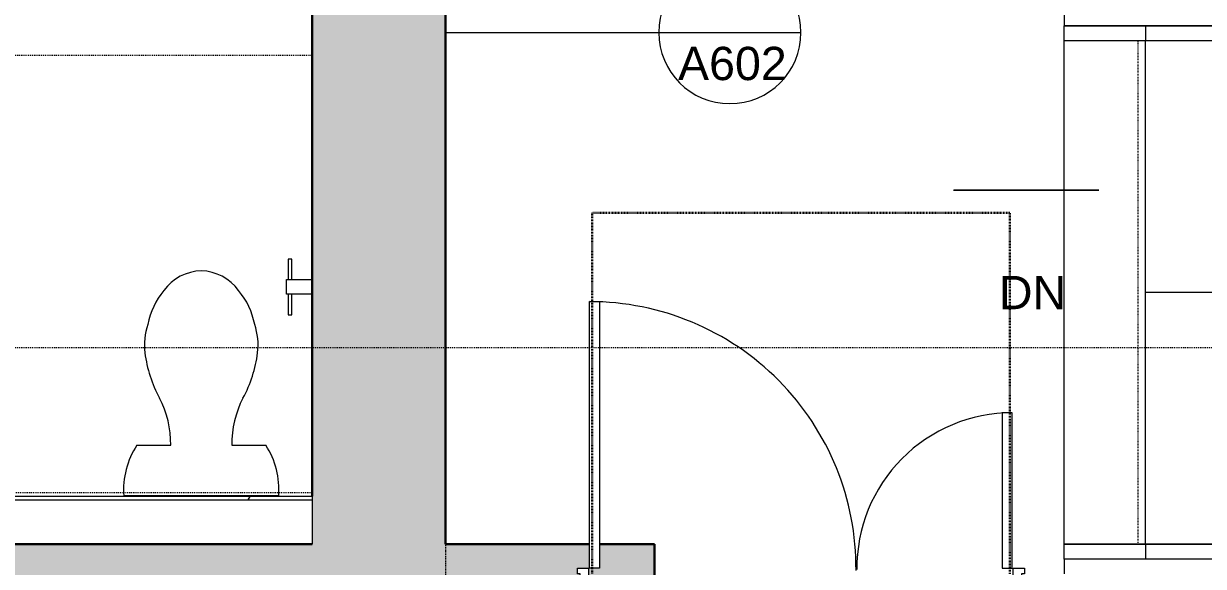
# Model space of a CAD drawing. Header units: inches. Extents: x -1287 to 1590, y -3558 to 989.
# Drawn here: x -811 to -651.7, y -1265.2 to -1191.9 of the extents above; entities that cross this region are included whole.
import ezdxf

# ---------------------------------------------------------------- set-up
doc = ezdxf.new("R2010")
doc.units = ezdxf.units.IN
doc.header["$MEASUREMENT"] = 0
for name, pattern in [('Dash 1_8_', [0.25, 0.125, -0.125]), ('Dash Dot 3_16_', [0.3125, 0.1875, -0.0625, 0, -0.0625]), ('Dash_2_', [0.25, 0.125, -0.125]), ('IMPORT-HIDDEN', [0.5625, 0.375, -0.1875]), ('MN - Dash 1_32_', [0.0625, 0.03125, -0.03125]), ('Overhead 1_16_', [0.101562, 0.0625, -0.039062])]:
    doc.linetypes.add(name, pattern=pattern)
for name, color, linetype, lineweight in [('A-ANNO-SYMB', 150, 'Continuous', 9), ('A-DOOR', 31, 'Continuous', 18), ('A-DOOR-IDEN', 31, 'Continuous', 9), ('A-FLOR', 192, 'Continuous', 18), ('A-FLOR-HRAL', 11, 'Continuous', 18), ('A-WALL', 113, 'Continuous', 18), ('A-WALL-PATT', 111, 'Continuous', 18), ('G-IMPT', 8, 'Continuous', 9), ('I-WALL', 2, 'Continuous', 18), ('P-SANR-FIXT', 6, 'Continuous', 9), ('S-STRS', 31, 'Continuous', 18), ('S-STRS-ANNO', 31, 'Continuous', 9), ('S-STRS-IDEN', 31, 'Continuous', 9)]:
    doc.layers.add(name, color=color, linetype=linetype, lineweight=lineweight)
doc.styles.add('Swis721 Lt BT', font='swissl.ttf', dxfattribs={"height": 4.5})

# ---------------------------------------------------------------- blocks, each defined once
blk = doc.blocks.new('ADA TOILET - Floor Mount 2-7618385-1st Floor Construction')
at = {"layer": 'P-SANR-FIXT', "linetype": 'Dash 1_8_'}
for p, q in [((15, 60.94), (-42, 60.94)), ((-42, 60.94), (-42, 1.94)), ((-42, 1.94), (15, 1.94))]:
    blk.add_line(p, q, dxfattribs=at)
at = {"layer": 'P-SANR-FIXT'}
for p, q in [((-8.7, 8.31), (-4.13, 8.31)), ((4.13, 8.31), (8.7, 8.31)), ((10.46, 1.47), (-10.46, 1.47))]:
    blk.add_line(p, q, dxfattribs=at)
for centre, radius, start, end in [((0.18, 25.42), 6.45, 91.5969, 144.1622), ((-0.18, 25.42), 6.45, 35.8378, 88.4031), ((2.68, 22.72), 10.08, 140.0681, 169.0843), ((-2.68, 22.72), 10.08, 10.9157, 39.9319), ((0.88, 21.86), 8.56, 161.1064, 187.2133), ((-0.88, 21.86), 8.56, 352.7867, 18.8936), ((9.41, 22.94), 17.16, 187.2133, 208.7603), ((-9.41, 22.94), 17.16, 331.2397, 352.7867), ((-17.85, 8.46), 13.72, 359.3911, 27.0003), ((17.85, 8.46), 13.72, 152.9997, 180.6089), ((0.69, 2.25), 11.19, 147.1473, 183.9988), ((-0.69, 2.25), 11.19, 356.0012, 32.8527)]:
    blk.add_arc(centre, radius, start, end, dxfattribs=at)
blk = doc.blocks.new('Top Rail Type - Top Rail_Internal_-7023807-1st Floor Construction')
at = {"layer": 'A-FLOR-HRAL', "lineweight": 9}
for p, q in [((-670.48, -1194.19), (-670.48, -1192.19)), ((-670.48, -1192.19), (-659.48, -1192.19)), ((-659.48, -1192.19), (-615.48, -1192.19)), ((-659.48, -1192.19), (-659.48, -1194.19)), ((-615.48, -1192.19), (-615.48, -1194.19)), ((-659.48, -1194.19), (-670.48, -1194.19)), ((-615.48, -1194.19), (-659.48, -1194.19))]:
    blk.add_line(p, q, dxfattribs=at)
blk = doc.blocks.new('Top Rail Type - Top Rail_Internal_-V28-1st Floor Construction')
at = {"layer": 'A-FLOR-HRAL', "lineweight": 9}
for p, q in [((-670.48, -1194.19), (-670.48, -1192.19)), ((-659.48, -1192.19), (-670.48, -1192.19)), ((-615.48, -1192.19), (-659.48, -1192.19)), ((-615.48, -1194.19), (-615.48, -1192.19)), ((-659.48, -1194.19), (-670.48, -1194.19)), ((-615.48, -1194.19), (-659.48, -1194.19))]:
    blk.add_line(p, q, dxfattribs=at)
blk = doc.blocks.new('Top Rail Type - Top Rail_Internal_-7023819-1st Floor Construction')
at = {"layer": 'A-FLOR-HRAL', "lineweight": 9}
for p, q in [((-670.48, -1264.19), (-670.48, -1262.19)), ((-670.48, -1262.19), (-659.48, -1262.19)), ((-659.48, -1262.19), (-615.48, -1262.19)), ((-659.48, -1262.19), (-659.48, -1264.19)), ((-615.48, -1262.19), (-615.48, -1264.19)), ((-659.48, -1264.19), (-670.48, -1264.19)), ((-615.48, -1264.19), (-659.48, -1264.19))]:
    blk.add_line(p, q, dxfattribs=at)
blk = doc.blocks.new('Top Rail Type - Top Rail_Internal_-V29-1st Floor Construction')
at = {"layer": 'A-FLOR-HRAL', "lineweight": 9}
for p, q in [((-670.48, -1264.19), (-670.48, -1262.19)), ((-659.48, -1262.19), (-670.48, -1262.19)), ((-615.48, -1262.19), (-659.48, -1262.19)), ((-615.48, -1264.19), (-615.48, -1262.19)), ((-659.48, -1264.19), (-670.48, -1264.19)), ((-615.48, -1264.19), (-659.48, -1264.19))]:
    blk.add_line(p, q, dxfattribs=at)
blk = doc.blocks.new('Assym Door - D18 4_11_5_ X 7_1_5_-8246662-1st Floor Construction')
at = {"layer": 'A-DOOR', "linetype": 'MN - Dash 1_32_', "lineweight": 30}
for p, q in [((-30.21, 56.91), (26.19, 56.91)), ((-30.21, 8.91), (-30.21, 56.91)), ((26.19, 56.91), (26.19, 8.91)), ((-30.21, -9.09), (-30.21, -57.84)), ((26.19, -57.84), (26.19, -9.09)), ((-30.21, -57.84), (26.19, -57.84))]:
    blk.add_line(p, q, dxfattribs=at)
at = {"layer": 'A-DOOR', "lineweight": 9}
for p, q in [((-32.19, 9.66), (-30.69, 9.66)), ((-32.19, 8.91), (-32.19, 9.66)), ((-30.69, 9.66), (-30.69, 8.16)), ((26.68, 9.66), (28.18, 9.66)), ((26.68, 8.16), (26.68, 9.66)), ((28.18, 9.66), (28.18, 8.91)), ((-31.82, 8.91), (-32.19, 8.91)), ((-31.82, -9.09), (-31.82, 8.91)), ((-30.69, 8.16), (-30.19, 8.16)), ((-30.19, 8.16), (-30.19, -8.34)), ((26.18, 8.16), (26.68, 8.16)), ((26.18, -8.34), (26.18, 8.16)), ((27.81, 8.91), (27.81, -9.09)), ((28.18, 8.91), (27.81, 8.91)), ((-32.19, -9.09), (-31.82, -9.09)), ((-32.19, -9.84), (-32.19, -9.09)), ((-30.69, -8.34), (-30.69, -9.84)), ((-30.19, -8.34), (-30.69, -8.34)), ((26.68, -8.34), (26.18, -8.34)), ((26.68, -9.84), (26.68, -8.34)), ((27.81, -9.09), (28.18, -9.09)), ((28.18, -9.09), (28.18, -9.84)), ((-30.69, -9.84), (-32.19, -9.84)), ((28.18, -9.84), (26.68, -9.84))]:
    blk.add_line(p, q, dxfattribs=at)
at = {"layer": 'A-DOOR'}
for p, q in [((-29.19, -9.84), (-30.56, -9.84)), ((-30.56, -9.84), (-30.56, -30.84)), ((-29.19, -30.84), (-29.19, -9.84)), ((25.18, -9.84), (26.55, -9.84)), ((25.18, -45.84), (25.18, -9.84)), ((26.55, -9.84), (26.55, -45.84)), ((-30.56, -30.84), (-29.19, -30.84)), ((26.55, -45.84), (25.18, -45.84))]:
    blk.add_line(p, q, dxfattribs=at)
at = {"layer": 'A-DOOR', "lineweight": 9}
for centre, radius, start, end in [((26.55, -9.84), 36, 179.5, 270), ((-30.56, -9.84), 21, 270, 0.5)]:
    blk.add_arc(centre, radius, start, end, dxfattribs=at)
blk = doc.blocks.new('P-Toilet_Paper_Holder - 7 1_2_x3 1_2_x7 1_4_-2803415-1st Floor Construction')
at = {"layer": 'P-SANR-FIXT'}
for p, q in [((-872.76, -1235.19), (-873.26, -1235.19)), ((-873.26, -1235.19), (-873.26, -1237.94)), ((-872.76, -1237.94), (-872.76, -1235.19)), ((-873.51, -1239.94), (-873.51, -1237.94)), ((-873.51, -1237.94), (-870.01, -1237.94)), ((-870.01, -1239.94), (-873.51, -1239.94)), ((-873.26, -1239.94), (-873.26, -1242.69)), ((-872.76, -1242.69), (-872.76, -1239.94)), ((-873.26, -1242.69), (-872.76, -1242.69))]:
    blk.add_line(p, q, dxfattribs=at)
blk = doc.blocks.new('Family1 - Shower head - side view_dwg-7684581-1st Floor Construction')
at = {"layer": 'G-IMPT'}
for p, q in [((114.07, 0), (119.76, 0)), ((114.07, 0), (114.1, 0)), ((114.07, 0), (119.76, 0)), ((119.72, 0), (114.1, 0)), ((116.24, 0), (116.25, 0)), ((116.24, 0), (116.24, 0)), ((116.24, 0), (116.24, 0)), ((116.24, 0), (116.24, 0)), ((116.24, 0), (116.3, 0)), ((116.28, 0), (116.24, 0)), ((116.24, 0), (116.24, 0)), ((116.24, 0), (116.24, 0)), ((116.24, 0), (116.24, 0)), ((116.25, 0), (116.24, 0)), ((116.24, 0), (116.24, 0)), ((116.24, 0), (116.24, 0)), ((116.25, 0), (116.25, 0)), ((116.25, 0), (116.25, 0)), ((116.25, 0), (116.25, 0)), ((116.25, 0), (116.25, 0)), ((116.25, 0), (116.25, 0)), ((116.25, 0), (116.25, 0)), ((116.31, 0), (116.3, 0)), ((116.3, 0), (116.3, 0)), ((116.3, 0), (116.3, 0)), ((116.3, 0), (116.3, 0)), ((116.34, 0), (116.3, 0)), ((116.31, 0), (116.31, 0)), ((116.32, 0), (116.31, 0)), ((116.31, 0), (116.31, 0)), ((116.32, 0), (116.31, 0)), ((116.32, 0), (116.32, 0)), ((116.44, 0), (116.44, 0)), ((116.44, 0), (116.44, 0)), ((116.44, 0), (116.44, 0)), ((116.44, 0), (116.44, 0)), ((116.44, 0), (116.44, 0)), ((116.44, 0), (116.44, 0)), ((116.44, 0), (116.44, 0)), ((116.44, 0), (116.45, 0)), ((116.44, 0), (116.44, 0)), ((116.44, 0), (116.44, 0)), ((116.44, 0), (116.44, 0)), ((116.44, 0), (116.44, 0)), ((116.44, 0), (116.44, 0)), ((116.44, 0), (116.44, 0)), ((116.44, 0), (116.44, 0)), ((116.44, 0), (116.44, 0)), ((116.44, 0), (116.44, 0)), ((116.44, 0), (116.44, 0)), ((116.44, 0), (116.44, 0)), ((116.44, 0), (116.44, 0)), ((116.45, 0), (116.44, 0)), ((116.44, 0), (116.44, 0)), ((116.44, 0), (116.44, 0)), ((116.44, 0), (116.44, 0)), ((116.44, 0), (116.44, 0)), ((116.44, 0), (116.44, 0)), ((116.44, 0), (116.44, 0)), ((116.44, 0), (116.44, 0)), ((116.44, 0), (116.44, 0)), ((116.44, 0), (116.44, 0)), ((116.44, 0), (116.44, 0)), ((116.44, 0), (116.44, 0)), ((116.44, 0), (116.44, 0)), ((116.45, 0), (116.44, 0)), ((116.44, 0), (116.44, 0)), ((116.44, 0), (116.44, 0)), ((116.44, 0), (116.44, 0)), ((116.44, 0), (117.39, 0)), ((116.46, 0), (116.44, 0)), ((116.44, 0), (116.46, 0)), ((116.44, 0), (116.46, 0)), ((116.45, 0), (116.45, 0)), ((116.45, 0), (116.45, 0)), ((116.45, 0), (116.45, 0)), ((116.45, 0), (116.45, 0)), ((116.45, 0), (116.45, 0)), ((116.45, 0), (116.45, 0)), ((116.45, 0), (116.45, 0)), ((116.45, 0), (116.45, 0)), ((116.45, 0), (116.45, 0)), ((116.45, 0), (116.45, 0)), ((116.45, 0), (116.45, 0)), ((116.45, 0), (116.45, 0)), ((116.45, 0), (116.45, 0)), ((116.45, 0), (116.45, 0)), ((116.46, 0), (116.45, 0)), ((116.45, 0), (116.46, 0)), ((116.46, 0), (116.45, 0)), ((116.45, 0), (116.46, 0)), ((116.45, 0), (116.45, 0)), ((116.45, 0), (116.45, 0)), ((116.45, 0), (116.45, 0)), ((116.45, 0), (116.45, 0)), ((116.45, 0), (116.45, 0)), ((116.45, 0), (116.45, 0)), ((116.45, 0), (116.45, 0)), ((116.45, 0), (116.45, 0)), ((116.45, 0), (116.45, 0)), ((116.45, 0), (116.45, 0)), ((116.45, 0), (116.45, 0)), ((116.45, 0), (116.45, 0)), ((116.46, 0), (116.45, 0)), ((116.45, 0), (116.46, 0)), ((116.45, 0), (116.45, 0)), ((116.45, 0), (116.45, 0)), ((116.45, 0), (116.45, 0)), ((116.45, 0), (116.45, 0)), ((116.45, 0), (116.45, 0)), ((116.45, 0), (116.45, 0)), ((116.45, 0), (116.45, 0)), ((116.45, 0), (116.45, 0)), ((116.46, 0), (116.45, 0)), ((116.45, 0), (116.46, 0)), ((116.45, 0), (116.45, 0)), ((116.45, 0), (116.45, 0)), ((116.45, 0), (116.45, 0)), ((116.45, 0), (116.45, 0)), ((116.45, 0), (116.45, 0)), ((116.45, 0), (116.45, 0)), ((116.45, 0), (116.45, 0)), ((116.45, 0), (116.45, 0)), ((116.45, 0), (116.45, 0)), ((116.45, 0), (116.45, 0)), ((116.46, 0), (116.45, 0)), ((116.45, 0), (116.46, 0)), ((116.45, 0), (116.46, 0)), ((116.46, 0), (116.45, 0)), ((116.45, 0), (116.45, 0)), ((116.45, 0), (116.45, 0)), ((116.45, 0), (116.45, 0)), ((116.45, 0), (116.45, 0)), ((116.45, 0), (116.45, 0)), ((116.45, 0), (116.45, 0)), ((116.45, 0), (116.45, 0)), ((116.45, 0), (116.45, 0)), ((116.45, 0), (116.45, 0)), ((116.45, 0), (116.45, 0)), ((116.45, 0), (116.45, 0)), ((116.45, 0), (116.45, 0)), ((116.45, 0), (116.45, 0)), ((116.46, 0), (116.46, 0)), ((116.46, 0), (116.46, 0)), ((116.46, 0), (116.46, 0)), ((116.46, 0), (116.46, 0)), ((116.46, 0), (116.46, 0)), ((116.46, 0), (116.46, 0)), ((116.46, 0), (116.46, 0)), ((116.46, 0), (116.46, 0)), ((116.46, 0), (116.46, 0)), ((116.46, 0), (116.47, 0)), ((116.46, 0), (116.46, 0)), ((116.46, 0), (116.46, 0)), ((116.46, 0), (116.46, 0)), ((116.46, 0), (116.46, 0)), ((116.46, 0), (116.46, 0)), ((116.46, 0), (116.46, 0)), ((116.46, 0), (116.46, 0)), ((116.46, 0), (116.46, 0)), ((116.46, 0), (116.46, 0)), ((116.46, 0), (116.46, 0)), ((116.46, 0), (116.46, 0)), ((116.46, 0), (116.46, 0)), ((116.46, 0), (116.46, 0)), ((116.46, 0), (116.46, 0)), ((116.46, 0), (116.46, 0)), ((116.46, 0), (116.46, 0)), ((116.46, 0), (116.46, 0)), ((116.46, 0), (116.46, 0)), ((116.46, 0), (116.46, 0)), ((116.46, 0), (116.46, 0)), ((116.46, 0), (116.46, 0)), ((116.46, 0), (116.46, 0)), ((116.46, 0), (116.46, 0)), ((116.46, 0), (116.46, 0)), ((116.46, 0), (116.46, 0)), ((116.46, 0), (116.46, 0)), ((116.46, 0), (116.46, 0)), ((116.46, 0), (116.46, 0)), ((116.47, 0), (116.46, 0)), ((116.46, 0), (116.47, 0)), ((116.46, 0), (116.46, 0)), ((116.47, 0), (116.47, 0)), ((116.47, 0), (116.47, 0)), ((116.47, 0), (116.48, 0)), ((116.47, 0), (116.47, 0)), ((116.47, 0), (116.47, 0)), ((116.47, 0), (116.47, 0)), ((116.47, 0), (116.48, 0)), ((116.47, 0), (116.47, 0)), ((116.47, 0), (116.47, 0)), ((116.47, 0), (116.47, 0)), ((116.48, 0), (116.47, 0)), ((117.36, 0), (116.46, 0)), ((116.48, 0), (116.48, 0)), ((116.49, 0), (116.48, 0)), ((116.48, 0), (116.48, 0)), ((116.49, 0), (116.48, 0)), ((116.48, 0), (116.48, 0)), ((116.48, 0), (116.48, 0)), ((116.49, 0), (116.48, 0)), ((116.49, 0), (116.48, 0)), ((116.48, 0), (116.48, 0)), ((116.49, 0), (116.49, 0)), ((116.49, 0), (116.49, 0)), ((116.49, 0), (116.49, 0)), ((116.49, 0), (116.49, 0)), ((116.49, 0), (116.5, 0)), ((116.49, 0), (116.49, 0)), ((116.49, 0), (116.49, 0)), ((116.49, 0), (116.5, 0)), ((116.49, 0), (116.49, 0)), ((116.49, 0), (116.49, 0)), ((116.5, 0), (116.5, 0)), ((116.5, 0), (116.5, 0)), ((116.51, 0), (117.32, 0)), ((117.32, 0), (116.51, 0)), ((116.54, 0), (116.51, 0)), ((116.54, 0), (116.51, 0)), ((118.29, 0), (116.51, 0)), ((118.29, 0), (116.51, 0)), ((117.32, 0), (116.51, 0)), ((116.54, 0), (117.29, 0)), ((116.54, 0), (116.54, 0)), ((117.1, 0), (116.72, 0)), ((117.32, 0), (117.29, 0)), ((117.32, 0), (117.29, 0)), ((117.29, 0), (117.29, 0)), ((117.29, 0), (117.29, 0)), ((118.29, 0), (117.32, 0)), ((118.29, 0), (117.32, 0)), ((117.36, 0), (117.39, 0)), ((117.36, 0), (117.39, 0)), ((117.39, 0), (117.37, 0)), ((117.52, 0), (117.48, 0)), ((117.52, 0), (117.58, 0)), ((117.58, 0), (117.54, 0)), ((119.72, 0), (119.76, 0)), ((125.89, 0), (125.82, 0)), ((125.82, 0), (125.89, 0)), ((125.9, 0), (125.82, 0)), ((125.82, 0), (125.9, 0)), ((125.82, 0), (125.85, 0)), ((125.85, 0), (125.82, 0)), ((125.84, 0), (125.82, 0)), ((126.8, 0), (125.82, 0)), ((125.82, 0), (125.85, 0)), ((126.65, 0), (125.84, 0)), ((125.85, 0), (125.86, 0)), ((127.5, 0), (125.89, 0)), ((125.89, 0), (127.61, 0)), ((126.8, 0), (125.9, 0)), ((127.51, 0), (125.9, 0)), ((126.8, 0), (126.65, 0)), ((132.52, 0), (126.8, 0)), ((132.52, 0), (126.8, 0)), ((127.5, 0), (127.61, 0)), ((127.5, 0), (127.57, 0)), ((127.8, 0), (127.51, 0)), ((127.53, 0), (127.52, 0)), ((127.52, 0), (127.53, 0)), ((127.52, 0), (127.53, 0)), ((127.53, 0), (127.52, 0)), ((127.52, 0), (127.53, 0)), ((127.53, 0), (127.52, 0)), ((127.53, 0), (127.52, 0)), ((127.53, 0), (127.61, 0)), ((127.61, 0), (127.53, 0)), ((127.61, 0), (127.53, 0)), ((127.53, 0), (127.61, 0)), ((127.53, 0), (127.61, 0)), ((127.53, 0), (127.61, 0)), ((127.55, 0), (127.54, 0)), ((127.57, 0), (127.54, 0)), ((127.54, 0), (127.56, 0)), ((127.54, 0), (127.58, 0)), ((127.56, 0), (127.55, 0)), ((127.56, 0), (127.56, 0)), ((127.56, 0), (127.56, 0)), ((127.57, 0), (127.56, 0)), ((127.56, 0), (127.57, 0)), ((127.57, 0), (127.69, 0)), ((127.57, 0), (127.57, 0)), ((127.57, 0), (127.57, 0)), ((127.57, 0), (127.57, 0)), ((127.57, 0), (127.58, 0)), ((127.57, 0), (127.57, 0)), ((127.8, 0), (127.58, 0)), ((127.69, 0), (127.61, 0)), ((127.62, 0), (127.61, 0)), ((127.61, 0), (127.62, 0)), ((127.62, 0), (127.61, 0)), ((127.62, 0), (127.61, 0)), ((127.61, 0), (127.62, 0)), ((127.62, 0), (128.42, 0)), ((127.62, 0), (127.62, 0)), ((127.62, 0), (127.62, 0)), ((127.62, 0), (127.62, 0)), ((127.62, 0), (127.98, 0)), ((127.98, 0), (127.62, 0)), ((127.62, 0), (127.98, 0)), ((127.66, 0), (127.69, 0)), ((127.66, 0), (127.67, 0)), ((127.67, 0), (127.67, 0)), ((127.67, 0), (127.68, 0)), ((127.68, 0), (127.68, 0)), ((127.68, 0), (127.68, 0)), ((127.68, 0), (127.68, 0)), ((127.68, 0), (127.69, 0)), ((127.69, 0), (127.69, 0)), ((127.69, 0), (127.69, 0)), ((127.69, 0), (127.69, 0)), ((128.41, 0), (127.8, 0)), ((128.06, 0), (127.98, 0)), ((127.98, 0), (128.02, 0)), ((128.02, 0), (127.98, 0)), ((127.99, 0), (127.98, 0)), ((127.99, 0), (128, 0)), ((128, 0), (128.01, 0)), ((128.01, 0), (128, 0)), ((128, 0), (128, 0)), ((128.01, 0), (128.02, 0)), ((128.02, 0), (128.01, 0)), ((128.01, 0), (128.01, 0)), ((128.01, 0), (128.01, 0)), ((128.02, 0), (128.02, 0)), ((128.02, 0), (128.02, 0)), ((128.02, 0), (128.02, 0)), ((128.06, 0), (128.42, 0)), ((128.99, 0), (128.41, 0)), ((129.14, 0), (128.41, 0)), ((129.14, 0), (128.41, 0)), ((128.42, 0), (128.46, 0)), ((128.46, 0), (128.42, 0)), ((128.42, 0), (128.46, 0)), ((128.46, 0), (128.42, 0)), ((128.46, 0), (128.49, 0)), ((128.49, 0), (128.46, 0)), ((128.46, 0), (128.49, 0)), ((128.46, 0), (128.49, 0)), ((128.49, 0), (128.46, 0)), ((128.49, 0), (128.46, 0)), ((128.46, 0), (128.46, 0)), ((128.46, 0), (128.47, 0)), ((128.46, 0), (128.49, 0)), ((128.47, 0), (128.47, 0)), ((128.47, 0), (128.49, 0)), ((128.93, 0), (128.49, 0)), ((128.93, 0), (128.49, 0)), ((128.49, 0), (129.94, 0)), ((128.49, 0), (129.94, 0)), ((128.82, 0), (128.68, 0)), ((128.82, 0), (129.41, 0)), ((128.87, 0), (128.86, 0)), ((128.93, 0), (128.99, 0)), ((128.93, 0), (128.96, 0)), ((128.93, 0), (128.94, 0)), ((128.96, 0), (128.93, 0)), ((129.14, 0), (128.99, 0)), ((129.94, 0), (128.99, 0)), ((129.19, 0), (129.07, 0)), ((129.14, 0), (129.41, 0)), ((129.14, 0), (129.41, 0)), ((129.14, 0), (129.14, 0)), ((129.41, 0), (132.52, 0)), ((129.41, 0), (132.52, 0)), ((129.94, 0), (129.97, 0)), ((129.94, 0), (129.97, 0)), ((129.97, 0), (129.94, 0)), ((129.94, 0), (129.97, 0)), ((130.11, 0), (130.06, 0)), ((130.06, 0), (130.11, 0)), ((130.11, 0), (130.06, 0)), ((130.06, 0), (130.11, 0)), ((130.11, 0), (130.14, 0)), ((130.11, 0), (130.14, 0)), ((130.14, 0), (130.11, 0)), ((130.11, 0), (130.14, 0)), ((130.11, 0), (130.14, 0)), ((130.14, 0), (130.11, 0)), ((132.31, 0), (130.14, 0)), ((130.14, 0), (132.31, 0)), ((130.14, 0), (132.31, 0)), ((130.14, 0), (132.31, 0)), ((132.31, 0), (132.21, 0)), ((132.37, 0), (132.31, 0)), ((132.31, 0), (132.37, 0)), ((132.31, 0), (132.37, 0)), ((132.37, 0), (132.31, 0)), ((132.42, 0), (132.31, 0)), ((132.37, 0), (132.91, 0)), ((132.37, 0), (132.91, 0)), ((132.52, 0), (132.52, 0)), ((132.52, 0), (132.54, 0)), ((132.52, 0), (132.52, 0)), ((132.52, 0), (132.54, 0)), ((132.62, 0), (132.52, 0)), ((132.52, 0), (132.52, 0)), ((132.52, 0), (132.52, 0)), ((132.53, 0), (132.52, 0)), ((132.52, 0), (132.52, 0)), ((132.52, 0), (132.54, 0)), ((132.53, 0), (132.53, 0)), ((132.54, 0), (132.53, 0)), ((132.54, 0), (132.56, 0)), ((132.54, 0), (132.56, 0)), ((132.55, 0), (132.54, 0)), ((132.54, 0), (132.56, 0)), ((132.56, 0), (132.55, 0)), ((132.56, 0), (132.59, 0)), ((132.56, 0), (132.58, 0)), ((132.57, 0), (132.56, 0)), ((132.56, 0), (132.58, 0)), ((132.58, 0), (132.57, 0)), ((132.58, 0), (132.59, 0)), ((132.59, 0), (132.58, 0)), ((132.58, 0), (132.59, 0)), ((132.59, 0), (132.59, 0)), ((132.59, 0), (132.63, 0)), ((132.59, 0), (132.63, 0)), ((132.6, 0), (132.59, 0)), ((132.59, 0), (132.63, 0)), ((132.62, 0), (132.6, 0)), ((132.61, 0), (132.67, 0)), ((132.67, 0), (132.61, 0)), ((132.62, 0), (132.76, 0)), ((132.62, 0), (132.91, 0)), ((132.62, 0), (132.91, 0)), ((132.63, 0), (132.67, 0)), ((132.63, 0), (132.67, 0)), ((132.63, 0), (132.67, 0)), ((132.67, 0), (132.91, 0)), ((132.67, 0), (132.71, 0)), ((132.67, 0), (132.71, 0)), ((132.67, 0), (132.71, 0)), ((132.91, 0), (132.67, 0)), ((132.71, 0), (132.76, 0)), ((132.71, 0), (132.76, 0)), ((132.71, 0), (132.76, 0)), ((132.91, 0), (132.76, 0)), ((132.91, 0), (132.76, 0)), ((133.71, 0), (132.91, 0)), ((133.71, 0), (132.91, 0)), ((132.93, 0), (132.91, 0)), ((132.91, 0), (132.93, 0)), ((132.91, 0), (133.71, 0)), ((133.71, 0), (132.91, 0)), ((132.91, 0), (133.71, 0)), ((133.71, 0), (132.91, 0)), ((133.36, 0), (132.93, 0)), ((133.36, 0), (132.93, 0)), ((133.36, 0), (133.43, 0)), ((133.36, 0), (133.36, 0)), ((133.43, 0), (133.36, 0)), ((133.36, 0), (133.36, 0)), ((133.36, 0), (133.36, 0)), ((133.36, 0), (133.36, 0)), ((133.36, 0), (133.36, 0)), ((133.36, 0), (133.36, 0)), ((133.43, 0), (133.43, 0)), ((133.43, 0), (133.43, 0)), ((133.45, 0), (133.43, 0)), ((133.43, 0), (133.45, 0)), ((133.43, 0), (133.43, 0)), ((133.43, 0), (133.43, 0)), ((133.45, 0), (133.46, 0)), ((133.46, 0), (133.45, 0))]:
    blk.add_line(p, q, dxfattribs=at)
at = {"layer": 'G-IMPT', "flags": 128}
for points in [[(116.69, 0), (116.43, 0), (116.24, 0)], [(116.24, 0), (116.57, 0), (116.69, 0)], [(116.24, 0), (116.24, 0), (116.24, 0)], [(116.28, 0), (116.4, 0), (116.69, 0), (117.13, 0)], [(116.28, 0), (116.3, 0), (116.42, 0), (116.92, 0), (116.91, 0), (116.29, 0)], [(116.31, 0), (116.3, 0), (116.3, 0)], [(116.3, 0), (116.3, 0), (116.32, 0)], [(116.3, 0), (116.32, 0), (116.32, 0), (116.32, 0)], [(116.32, 0), (116.32, 0), (116.3, 0), (116.3, 0), (116.3, 0)], [(116.3, 0), (116.3, 0), (116.31, 0), (116.32, 0), (116.32, 0)], [(117.52, 0), (117.32, 0), (116.92, 0), (116.91, 0), (116.5, 0), (116.3, 0)], [(116.91, 0), (116.92, 0), (117.17, 0), (117.43, 0), (117.48, 0), (117.52, 0), (117.48, 0), (117.43, 0), (117.17, 0), (116.91, 0), (116.3, 0), (116.35, 0), (116.4, 0), (116.66, 0), (116.91, 0), (116.92, 0)], [(116.34, 0), (116.92, 0), (117.29, 0), (117.4, 0), (117.4, 0), (117.48, 0), (117.4, 0), (117.39, 0), (117.29, 0), (116.91, 0), (116.92, 0), (116.54, 0), (116.43, 0), (116.43, 0), (116.34, 0)], [(116.44, 0), (116.44, 0), (116.44, 0)], [(116.44, 0), (116.44, 0), (116.44, 0), (116.44, 0)], [(116.44, 0), (116.45, 0), (116.44, 0)], [(116.44, 0), (116.44, 0), (116.44, 0)], [(116.44, 0), (116.44, 0), (116.44, 0), (116.45, 0), (116.44, 0), (116.44, 0)], [(116.72, 0), (116.52, 0), (116.44, 0)], [(116.46, 0), (116.46, 0), (116.45, 0), (116.45, 0), (116.45, 0), (116.45, 0), (116.46, 0), (116.46, 0), (116.47, 0), (116.46, 0), (116.46, 0), (116.45, 0)], [(116.45, 0), (116.45, 0), (116.46, 0), (116.46, 0)], [(116.46, 0), (116.5, 0), (116.52, 0), (116.78, 0), (116.52, 0), (116.5, 0), (116.46, 0)], [(116.47, 0), (116.47, 0), (116.47, 0), (116.47, 0)], [(116.48, 0), (116.49, 0), (116.49, 0)], [(116.78, 0), (117.05, 0), (117.31, 0), (117.33, 0), (117.37, 0), (117.33, 0), (117.33, 0), (117.31, 0), (117.05, 0)], [(116.92, 0), (117.41, 0), (117.52, 0), (117.54, 0), (117.52, 0), (117.41, 0), (116.92, 0)], [(117.39, 0), (117.31, 0), (117.1, 0)], [(117.54, 0), (117.43, 0), (117.13, 0)], [(117.14, 0), (117.25, 0), (117.58, 0)], [(117.58, 0), (117.4, 0), (117.14, 0)], [(127.66, 0), (127.61, 0), (125.89, 0), (125.85, 0)], [(125.85, 0), (125.87, 0), (125.89, 0)], [(127.5, 0), (125.9, 0), (125.89, 0), (125.9, 0), (127.5, 0), (127.51, 0), (127.52, 0), (127.53, 0), (127.51, 0)], [(127.53, 0), (127.54, 0), (127.54, 0)], [(127.98, 0), (127.62, 0), (127.62, 0), (127.61, 0)], [(127.61, 0), (127.62, 0), (127.62, 0), (127.98, 0)], [(127.62, 0), (127.98, 0), (128.02, 0), (128.06, 0)], [(128.06, 0), (128.02, 0), (127.98, 0)], [(128.61, 0), (128.41, 0), (128.61, 0), (128.68, 0), (128.81, 0), (128.87, 0)], [(128.46, 0), (128.49, 0), (128.93, 0)], [(128.99, 0), (129.94, 0), (128.99, 0), (128.93, 0), (128.49, 0), (128.93, 0)], [(128.68, 0), (128.66, 0), (128.61, 0)], [(128.93, 0), (128.96, 0), (128.99, 0)], [(128.99, 0), (128.96, 0), (128.93, 0)], [(132.52, 0), (131.06, 0), (129.41, 0)], [(132.52, 0), (129.41, 0), (129.41, 0)], [(129.41, 0), (132.19, 0), (132.2, 0), (132.21, 0)], [(132.31, 0), (132.34, 0), (132.36, 0), (132.37, 0)], [(132.31, 0), (132.34, 0), (132.36, 0), (132.37, 0)], [(132.42, 0), (132.42, 0), (132.44, 0), (132.52, 0)], [(132.52, 0), (132.54, 0), (132.55, 0), (132.62, 0)], [(132.62, 0), (132.54, 0), (132.54, 0), (132.52, 0)], [(132.91, 0), (132.67, 0), (132.64, 0), (132.61, 0)], [(132.61, 0), (132.64, 0), (132.67, 0)], [(133.46, 0), (133.52, 0), (133.56, 0)], [(133.56, 0), (133.52, 0), (133.46, 0)]]:
    blk.add_lwpolyline(points, dxfattribs=at)
for points in [[(116.46, 0), (116.51, 0)], [(116.51, 0), (116.52, 0)], [(117.32, 0), (117.31, 0)], [(117.36, 0), (117.32, 0)], [(118.29, 0), (132.25, 0), (132.61, 0), (132.25, 0)], [(118.29, 0), (132.25, 0), (132.61, 0), (132.25, 0)], [(127.61, 0), (127.53, 0)], [(127.62, 0), (128.42, 0)], [(127.8, 0), (128.41, 0)], [(128.42, 0), (128.06, 0), (127.98, 0), (128.06, 0)], [(128.93, 0), (128.49, 0)], [(129.98, 0), (129.97, 0)], [(129.98, 0), (129.97, 0)], [(129.98, 0), (130.06, 0)], [(129.98, 0), (130.06, 0)], [(132.91, 0), (132.37, 0)], [(132.91, 0), (132.37, 0)], [(132.91, 0), (132.67, 0)]]:
    blk.add_lwpolyline(points, close=True, dxfattribs=at)
at = {"layer": 'G-IMPT'}
for points, knots in [([(116.3, 0), (116.3, 0), (116.3, 0), (116.3, 0), (116.3, 0), (116.3, 0), (116.3, 0), (116.3, 0), (116.3, 0), (116.3, 0), (116.3, 0), (116.3, 0), (116.3, 0), (116.3, 0), (116.3, 0), (116.3, 0), (116.3, 0)], [0, 0, 0, 0, 0.2, 0.3, 0.35, 0.4, 0.45, 0.5, 0.55, 0.6, 0.7, 0.75, 0.8, 0.85, 0.9, 1, 1, 1, 1]), ([(116.3, 0), (116.3, 0), (116.3, 0), (116.3, 0), (116.3, 0), (116.3, 0), (116.3, 0), (116.3, 0), (116.3, 0), (116.3, 0), (116.3, 0), (116.3, 0), (116.3, 0), (116.3, 0), (116.3, 0), (116.3, 0), (116.3, 0)], [0, 0, 0, 0, 0.2, 0.3, 0.35, 0.4, 0.45, 0.5, 0.55, 0.6, 0.7, 0.75, 0.8, 0.85, 0.9, 1, 1, 1, 1]), ([(116.3, 0), (116.3, 0), (116.3, 0), (116.3, 0), (116.3, 0), (116.3, 0), (116.3, 0), (116.3, 0), (116.3, 0), (116.3, 0), (116.3, 0)], [0, 0, 0, 0, 0.1, 0.2, 0.25, 0.3, 0.35, 0.4, 0.45, 0.5, 0.5, 0.5, 0.5]), ([(116.3, 0), (116.3, 0), (116.3, 0), (116.3, 0), (116.3, 0), (116.3, 0), (116.3, 0), (116.3, 0), (116.3, 0), (116.3, 0), (116.3, 0)], [0, 0, 0, 0, 0.1, 0.2, 0.25, 0.3, 0.35, 0.4, 0.45, 0.5, 0.5, 0.5, 0.5]), ([(116.32, 0), (116.32, 0), (116.32, 0), (116.32, 0), (116.32, 0), (116.32, 0), (116.32, 0), (116.32, 0), (116.32, 0), (116.32, 0), (116.32, 0), (116.32, 0), (116.32, 0), (116.32, 0), (116.32, 0), (116.32, 0), (116.32, 0), (116.32, 0), (116.32, 0), (116.32, 0)], [0, 0, 0, 0, 0.1, 0.2, 0.25, 0.3, 0.35, 0.4, 0.45, 0.5, 0.55, 0.6, 0.7, 0.75, 0.8, 0.85, 0.9, 0.95, 1, 1, 1, 1]), ([(116.32, 0), (116.32, 0), (116.32, 0), (116.32, 0), (116.32, 0), (116.32, 0), (116.32, 0), (116.32, 0), (116.32, 0), (116.32, 0), (116.32, 0), (116.32, 0), (116.32, 0), (116.32, 0), (116.32, 0), (116.32, 0), (116.32, 0)], [0, 0, 0, 0, 0.2, 0.3, 0.35, 0.4, 0.45, 0.5, 0.55, 0.6, 0.7, 0.75, 0.8, 0.85, 0.9, 1, 1, 1, 1]), ([(116.32, 0), (116.32, 0), (116.32, 0), (116.32, 0), (116.32, 0), (116.32, 0), (116.32, 0), (116.32, 0), (116.32, 0), (116.32, 0), (116.32, 0), (116.32, 0), (116.32, 0), (116.32, 0), (116.32, 0), (116.32, 0), (116.32, 0)], [0, 0, 0, 0, 0.2, 0.3, 0.35, 0.4, 0.45, 0.5, 0.55, 0.6, 0.7, 0.75, 0.8, 0.85, 0.9, 1, 1, 1, 1]), ([(116.32, 0), (116.32, 0), (116.32, 0), (116.32, 0), (116.32, 0), (116.32, 0), (116.32, 0), (116.32, 0), (116.32, 0), (116.32, 0), (116.32, 0), (116.32, 0), (116.32, 0), (116.32, 0), (116.32, 0), (116.32, 0), (116.32, 0), (116.32, 0), (116.32, 0), (116.32, 0)], [0, 0, 0, 0, 0.1, 0.2, 0.25, 0.3, 0.35, 0.4, 0.45, 0.5, 0.55, 0.6, 0.7, 0.75, 0.8, 0.85, 0.9, 0.95, 1, 1, 1, 1]), ([(116.38, 0), (116.38, 0), (116.38, 0), (116.38, 0), (116.38, 0), (116.38, 0), (116.38, 0), (116.38, 0), (116.38, 0), (116.38, 0), (116.38, 0), (116.37, 0), (116.37, 0), (116.36, 0), (116.36, 0), (116.35, 0), (116.35, 0), (116.34, 0), (116.34, 0), (116.34, 0), (116.33, 0), (116.33, 0), (116.33, 0), (116.33, 0), (116.33, 0), (116.33, 0), (116.33, 0), (116.33, 0), (116.33, 0), (116.33, 0), (116.33, 0), (116.33, 0), (116.33, 0), (116.33, 0), (116.33, 0)], [0, 0, 0, 0, 0.021739, 0.043478, 0.065217, 0.086957, 0.108696, 0.130435, 0.173913, 0.217391, 0.26087, 0.304348, 0.347826, 0.391304, 0.434783, 0.478261, 0.521739, 0.565217, 0.608696, 0.652174, 0.695652, 0.73913, 0.782609, 0.826087, 0.869565, 0.891304, 0.913043, 0.934783, 0.945652, 0.956522, 0.967391, 0.978261, 0.98913, 1, 1, 1, 1]), ([(116.37, 0), (116.37, 0), (116.37, 0), (116.37, 0), (116.37, 0), (116.37, 0), (116.37, 0), (116.37, 0), (116.37, 0), (116.37, 0), (116.37, 0), (116.36, 0), (116.36, 0), (116.36, 0), (116.35, 0), (116.35, 0), (116.34, 0), (116.34, 0), (116.34, 0), (116.34, 0), (116.33, 0), (116.33, 0), (116.33, 0), (116.33, 0), (116.33, 0), (116.33, 0), (116.33, 0), (116.33, 0), (116.33, 0), (116.33, 0), (116.33, 0)], [0, 0, 0, 0, 0.02381, 0.047619, 0.071429, 0.095238, 0.142857, 0.190476, 0.238095, 0.285714, 0.333333, 0.380952, 0.428571, 0.47619, 0.52381, 0.571429, 0.619048, 0.666667, 0.714286, 0.761905, 0.809524, 0.857143, 0.904762, 0.928571, 0.940476, 0.952381, 0.964286, 0.97619, 0.988095, 1, 1, 1, 1]), ([(116.33, 0), (116.33, 0), (116.33, 0), (116.33, 0), (116.33, 0), (116.33, 0), (116.33, 0), (116.33, 0), (116.33, 0), (116.33, 0), (116.33, 0), (116.33, 0), (116.33, 0), (116.33, 0), (116.33, 0), (116.34, 0), (116.34, 0), (116.34, 0), (116.34, 0), (116.34, 0), (116.35, 0), (116.35, 0), (116.36, 0), (116.36, 0), (116.36, 0), (116.37, 0), (116.37, 0), (116.37, 0), (116.37, 0), (116.37, 0), (116.37, 0), (116.37, 0), (116.37, 0), (116.37, 0), (116.37, 0), (116.37, 0), (116.37, 0), (116.37, 0)], [0, 0, 0, 0, 0.01, 0.02, 0.03, 0.04, 0.05, 0.06, 0.08, 0.1, 0.12, 0.16, 0.2, 0.24, 0.28, 0.32, 0.36, 0.4, 0.44, 0.48, 0.52, 0.56, 0.6, 0.64, 0.68, 0.72, 0.76, 0.8, 0.84, 0.88, 0.92, 0.94, 0.96, 0.97, 0.98, 0.99, 1, 1, 1, 1]), ([(116.33, 0), (116.33, 0), (116.33, 0), (116.33, 0), (116.33, 0), (116.33, 0), (116.33, 0), (116.33, 0), (116.33, 0), (116.33, 0), (116.33, 0), (116.33, 0), (116.33, 0), (116.34, 0), (116.34, 0), (116.34, 0), (116.35, 0), (116.35, 0), (116.36, 0), (116.36, 0), (116.37, 0), (116.37, 0), (116.38, 0), (116.38, 0), (116.38, 0), (116.38, 0), (116.38, 0), (116.38, 0), (116.38, 0), (116.38, 0), (116.38, 0), (116.38, 0), (116.38, 0), (116.38, 0), (116.38, 0), (116.38, 0)], [0, 0, 0, 0, 0.01087, 0.021739, 0.032609, 0.043478, 0.065217, 0.086957, 0.130435, 0.173913, 0.217391, 0.26087, 0.304348, 0.347826, 0.391304, 0.434783, 0.478261, 0.521739, 0.565217, 0.608696, 0.652174, 0.695652, 0.73913, 0.782609, 0.826087, 0.869565, 0.891304, 0.913043, 0.934783, 0.945652, 0.956522, 0.967391, 0.978261, 0.98913, 1, 1, 1, 1]), ([(116.91, 0), (116.89, 0), (116.86, 0), (116.82, 0), (116.79, 0), (116.77, 0), (116.75, 0), (116.73, 0), (116.72, 0), (116.71, 0), (116.7, 0), (116.69, 0), (116.69, 0), (116.69, 0), (116.69, 0)], [0, 0, 0, 0, 0.250083, 0.375128, 0.500168, 0.625194, 0.687715, 0.750232, 0.812736, 0.8752, 0.906454, 0.937688, 0.968878, 1, 1, 1, 1]), ([(116.69, 0), (116.69, 0), (116.69, 0), (116.69, 0), (116.7, 0), (116.71, 0), (116.72, 0), (116.73, 0), (116.75, 0), (116.77, 0), (116.79, 0), (116.82, 0), (116.86, 0), (116.89, 0), (116.91, 0)], [0, 0, 0, 0, 0.030973, 0.062142, 0.093379, 0.124637, 0.187124, 0.249642, 0.312168, 0.374698, 0.499749, 0.624809, 0.749872, 1, 1, 1, 1]), ([(116.78, 0), (116.78, 0), (116.77, 0), (116.75, 0), (116.74, 0), (116.73, 0), (116.73, 0), (116.72, 0), (116.72, 0)], [0, 0, 0, 0, 0.250895, 0.501694, 0.627133, 0.752503, 0.877526, 1, 1, 1, 1]), ([(117.14, 0), (117.14, 0), (117.14, 0), (117.13, 0), (117.13, 0), (117.12, 0), (117.11, 0), (117.1, 0), (117.08, 0), (117.06, 0), (117.04, 0), (117.01, 0), (116.97, 0), (116.94, 0), (116.92, 0)], [0, 0, 0, 0, 0.031125, 0.062316, 0.093551, 0.124804, 0.187268, 0.249772, 0.312288, 0.374809, 0.499834, 0.624874, 0.749918, 1, 1, 1, 1]), ([(116.92, 0), (116.94, 0), (116.97, 0), (117.01, 0), (117.03, 0), (117.06, 0), (117.08, 0), (117.09, 0), (117.11, 0), (117.12, 0), (117.13, 0), (117.13, 0), (117.14, 0), (117.14, 0), (117.14, 0)], [0, 0, 0, 0, 0.250126, 0.375189, 0.500248, 0.625297, 0.687827, 0.750353, 0.81287, 0.875357, 0.906614, 0.937851, 0.96902, 1, 1, 1, 1]), ([(117.1, 0), (117.1, 0), (117.1, 0), (117.09, 0), (117.09, 0), (117.07, 0), (117.06, 0), (117.05, 0), (117.05, 0)], [0, 0, 0, 0, 0.122474, 0.247497, 0.372867, 0.498306, 0.749105, 1, 1, 1, 1]), ([(127.51, 0), (127.52, 0), (127.53, 0), (127.54, 0), (127.55, 0), (127.56, 0), (127.56, 0), (127.57, 0), (127.57, 0), (127.57, 0), (127.58, 0), (127.58, 0), (127.58, 0), (127.58, 0), (127.58, 0), (127.58, 0), (127.58, 0), (127.58, 0), (127.58, 0), (127.58, 0), (127.58, 0), (127.58, 0)], [0, 0, 0, 0, 0.194032, 0.381185, 0.553778, 0.632598, 0.705425, 0.771554, 0.830284, 0.881003, 0.923248, 0.941054, 0.956575, 0.969765, 0.9806, 0.989062, 0.995129, 0.997258, 0.998782, 0.999696, 1, 1, 1, 1]), ([(127.98, 0), (127.98, 0), (127.98, 0), (127.98, 0), (127.98, 0), (127.98, 0), (127.98, 0), (127.98, 0), (127.98, 0), (127.98, 0), (127.98, 0), (127.98, 0)], [0.95454545, 0.95454545, 0.95454545, 0.95454545, 0.95678676, 0.9698708, 0.9806208, 0.98901886, 0.9950481, 0.99717015, 0.99869613, 0.99962918, 1, 1, 1, 1]), ([(127.98, 0), (127.98, 0), (127.98, 0), (127.98, 0), (127.98, 0), (127.98, 0), (127.98, 0), (127.98, 0), (127.98, 0), (127.98, 0), (127.98, 0), (127.98, 0)], [0.95454545, 0.95454545, 0.95454545, 0.95454545, 0.95678927, 0.96987274, 0.98062216, 0.98901969, 0.9950485, 0.99717038, 0.99869623, 0.99962921, 1, 1, 1, 1]), ([(127.98, 0), (127.98, 0), (127.98, 0), (127.98, 0), (127.98, 0), (127.98, 0), (127.98, 0), (127.98, 0), (127.98, 0), (127.98, 0), (127.98, 0), (127.98, 0)], [0.95454545, 0.95454545, 0.95454545, 0.95454545, 0.95678905, 0.96987255, 0.98062201, 0.98901959, 0.99504845, 0.99717035, 0.99869622, 0.9996292, 1, 1, 1, 1]), ([(128.06, 0), (128.06, 0), (128.06, 0), (128.06, 0), (128.06, 0), (128.06, 0), (128.06, 0), (128.06, 0), (128.06, 0), (128.06, 0), (128.06, 0), (128.06, 0)], [0.95454545, 0.95454545, 0.95454545, 0.95454545, 0.95678927, 0.96987274, 0.98062216, 0.98901969, 0.9950485, 0.99717038, 0.99869623, 0.99962921, 1, 1, 1, 1]), ([(128.82, 0), (128.82, 0), (128.82, 0), (128.82, 0), (128.82, 0), (128.83, 0), (128.83, 0), (128.84, 0), (128.86, 0), (128.88, 0), (128.91, 0), (128.94, 0), (128.96, 0), (128.97, 0)], [0, 0, 0, 0, 0.004058, 0.016221, 0.036474, 0.064783, 0.1011, 0.145369, 0.257441, 0.400177, 0.572488, 0.773074, 1, 1, 1, 1]), ([(128.97, 0), (128.96, 0), (128.95, 0), (128.93, 0), (128.91, 0), (128.89, 0), (128.88, 0), (128.87, 0)], [0, 0, 0, 0, 0.272585, 0.528748, 0.769567, 0.885766, 1, 1, 1, 1]), ([(128.87, 0), (128.88, 0), (128.92, 0), (128.96, 0), (128.99, 0)], [0, 0, 0, 0, 0.235711, 1, 1, 1, 1]), ([(128.97, 0), (128.98, 0), (129.01, 0), (129.05, 0), (129.07, 0)], [0, 0, 0, 0, 0.231855, 1, 1, 1, 1]), ([(129.07, 0), (129.07, 0), (129.06, 0), (129.05, 0), (129.04, 0), (129.03, 0), (129.02, 0), (129, 0), (129, 0), (128.99, 0)], [0, 0, 0, 0, 0.296363, 0.432541, 0.560066, 0.679433, 0.791585, 0.89787, 1, 1, 1, 1]), ([(129.14, 0), (129.18, 0), (129.28, 0), (129.37, 0), (129.41, 0)], [0, 0, 0, 0, 0.491859, 1, 1, 1, 1]), ([(129.19, 0), (129.19, 0), (129.19, 0), (129.18, 0), (129.18, 0), (129.17, 0), (129.16, 0), (129.16, 0), (129.15, 0), (129.14, 0), (129.14, 0)], [0, 0, 0, 0, 0.171628, 0.331085, 0.476873, 0.608107, 0.724824, 0.827712, 0.918452, 1, 1, 1, 1]), ([(129.19, 0), (129.23, 0), (129.3, 0), (129.38, 0), (129.41, 0)], [0, 0, 0, 0, 0.491067, 1, 1, 1, 1])]:
    blk.add_open_spline(points, degree=3, knots=knots, dxfattribs=at)
at = {"layer": 'G-IMPT', "linetype": 'IMPORT-HIDDEN'}
for points, knots in [([(132.19, 0), (132.19, 0), (132.19, 0), (132.2, 0), (132.22, 0), (132.24, 0), (132.28, 0), (132.3, 0), (132.31, 0)], [0, 0, 0, 0, 0.090901, 0.272721, 0.454541, 0.63636, 0.81818, 1, 1, 1, 1]), ([(132.31, 0), (132.33, 0), (132.35, 0), (132.38, 0), (132.41, 0), (132.43, 0), (132.44, 0), (132.44, 0), (132.44, 0)], [0, 0, 0, 0, 0.181817, 0.363633, 0.54545, 0.727266, 0.909083, 1, 1, 1, 1])]:
    blk.add_open_spline(points, degree=3, knots=knots, dxfattribs=at)
blk = doc.blocks.new('Family1 - Family1-7683861-1st Floor Construction')
at = {"extrusion": (0, 0, -1), "zscale": -1}
blk.add_blockref('Family1 - Shower head - side view_dwg-7684581-1st Floor Construction', (-132.91, 0), dxfattribs=at)
blk = doc.blocks.new('Floor Plan - Callout Head-3511279-1st Floor Construction')
at = {"layer": 'A-ANNO-SYMB'}
blk.add_line((-0.2, 0), (0.2, 0), dxfattribs=at)
for start, end in [(360, 180), (180, 360)]:
    blk.add_arc((0, 0), 0.2, start, end, dxfattribs=at)

msp = doc.modelspace()

# ---------------------------------------------------------------- hatches: boundary and pattern name
at = {"layer": 'A-WALL-PATT'}
h = msp.add_hatch(color=250, dxfattribs=at)
h.paths.add_polyline_path([(-772.04, -1262.19), (-754.04, -1262.19), (-754.04, -1160.48), (-772.04, -1160.48), (-772.04, -1256.19)], flags=0)
h.paths.add_polyline_path([(-772.04, -1120.48), (-754.04, -1120.48), (-754.04, -1093.3), (-772.04, -1093.3), (-772.04, -1117.8)], flags=0)
h.paths.add_polyline_path([(-772.04, -1053.3), (-754.04, -1053.3), (-754.04, -1004.19), (-772.04, -1004.19), (-772.04, -1052.45)], flags=0)
h.paths.add_polyline_path([(-754.04, -962.19), (-754.04, -860.19), (-772.04, -860.19), (-772.04, -962.19)], flags=0)
h.paths.add_polyline_path([(-754.04, -818.19), (-754.04, -716.19), (-772.04, -716.19), (-772.04, -818.19)], flags=0)
h.paths.add_polyline_path([(-772.04, -674.19), (-754.04, -674.19), (-754.04, -571), (-772.04, -571), (-772.04, -673.69)], flags=0)
h.paths.add_polyline_path([(-772.04, -530.75), (-754.04, -530.75), (-754.04, -428.19), (-772.04, -428.19), (-772.04, -508.99)], flags=0)
h.paths.add_polyline_path([(-754.04, -386.19), (-754.04, -278.19), (-772.04, -278.19), (-772.04, -386.19)], flags=0)
h.paths.add_polyline_path([(-772.04, -236.19), (-754.04, -236.19), (-754.04, -128.75), (-772.04, -128.75), (-772.04, -226.52)], flags=0)
h.paths.add_polyline_path([(-772.04, -88.75), (-754.04, -88.75), (-754.04, 16.25), (-772.04, 16.25), (-772.04, -72.84)], flags=0)
at = {"layer": 'A-WALL-PATT', "lineweight": 9}
h = msp.add_hatch(dxfattribs=at)
h.set_pattern_fill('FP_4', color=256, style=0, pattern_type=2)
h.set_pattern_definition([(0, (0, 0), (15.36, 3.84), [0.634, -10.886, 0.634, -10.886, -61.44]), (0, (0, 0), (15.36, 3.84), [-23.04, 0.634, -22.406, 0.634, -10.886, -26.88]), (0, (0, 0), (15.36, 3.84), [-57.6, 0.634, -7.046, 0.634, -18.566]), (120, (5.76, 1.92), (-11.005538, 11.38215), [0.634, -10.886, 0.634, -10.886, -61.44]), (120, (5.76, 1.92), (-11.005538, 11.38215), [-23.04, 0.634, -22.406, 0.634, -10.886, -26.88]), (120, (5.76, 1.92), (-11.005538, 11.38215), [-57.6, 0.634, -7.046, 0.634, -18.566]), (240, (7.68, 9.6), (-4.354462, -15.22215), [0.634, -10.886, 0.634, -10.886, -61.44]), (240, (7.68, 9.6), (-4.354462, -15.22215), [-23.04, 0.634, -22.406, 0.634, -10.886, -26.88]), (240, (7.68, 9.6), (-4.354462, -15.22215), [-57.6, 0.634, -7.046, 0.634, -18.566])])
h.paths.add_polyline_path([(-779.65, -1256.19), (-772.04, -1256.19), (-772.04, -1255.69), (-832.01, -1255.69), (-832.01, -1256.19)], flags=0)
at = {"layer": 'A-WALL-PATT'}
msp.add_hatch(color=250, dxfattribs=at).paths.add_polyline_path([(-951.06, -1284.19), (-735.86, -1284.19), (-735.86, -1266.19), (-736.23, -1266.19), (-736.23, -1265.44), (-734.73, -1265.44), (-734.73, -1266.94), (-734.23, -1266.94), (-734.23, -1283.44), (-734.73, -1283.44), (-734.73, -1284.19), (-725.8, -1284.19), (-725.8, -1262.19), (-733.23, -1262.19), (-733.23, -1265.44), (-734.6, -1265.44), (-734.6, -1262.19), (-951.06, -1262.19), (-951.06, -1273.84)], flags=0)

# ---------------------------------------------------------------- linework, layer by layer
at = {"layer": 'A-ANNO-SYMB', "linetype": 'Dash Dot 3_16_'}
msp.add_line((-754.04, -1115.3), (-754.04, -1278.19), dxfattribs=at)
at = {"layer": 'A-ANNO-SYMB'}
msp.add_line((-754.04, -1193.08), (-725.24, -1193.08), dxfattribs=at)
at = {"layer": 'A-DOOR-IDEN', "linetype": 'Dash_2_'}
msp.add_line((-1286.92, -1235.62), (-323.32, -1235.62), dxfattribs=at)
at = {"layer": 'A-FLOR'}
msp.add_line((-670.48, -1262.19), (-670.48, -1194.19), dxfattribs=at)
at = {"layer": 'A-WALL', "color": 8, "lineweight": 30}
for p, q in [((-754.04, -1160.48), (-754.04, -1262.19)), ((-772.04, -1255.69), (-772.04, -1190.19)), ((-772.04, -1262.19), (-951.06, -1262.19)), ((-754.04, -1262.19), (-734.6, -1262.19)), ((-733.23, -1262.19), (-725.8, -1262.19)), ((-725.8, -1262.19), (-725.8, -1284.19))]:
    msp.add_line(p, q, dxfattribs=at)
at = {"layer": 'A-WALL'}
for p, q in [((-772.04, -1255.69), (-772.04, -1262.19)), ((-832.51, -1256.19), (-772.04, -1256.19))]:
    msp.add_line(p, q, dxfattribs=at)
at = {"layer": 'I-WALL'}
msp.add_line((-832.01, -1255.69), (-772.04, -1255.69), dxfattribs=at)
at = {"layer": 'S-STRS', "lineweight": 9}
for p, q in [((-670.48, -1190.19), (-670.48, -1192.19)), ((-670.48, -1262.19), (-670.48, -1194.19)), ((-659.48, -1262.19), (-659.48, -1194.19)), ((-670.48, -1264.19), (-670.48, -1266.19))]:
    msp.add_line(p, q, dxfattribs=at)
at = {"layer": 'S-STRS', "linetype": 'Overhead 1_16_', "lineweight": 9}
msp.add_line((-660.48, -1262.19), (-660.48, -1194.19), dxfattribs=at)
at = {"layer": 'S-STRS-ANNO'}
msp.add_line((-648.48, -1228.19), (-659.48, -1228.19), dxfattribs=at)

# ---------------------------------------------------------------- block references
at = {"layer": 'A-ANNO-SYMB', "xscale": 47.99999999999997, "yscale": 47.99999999999997, "zscale": 47.99999999999997}
msp.add_blockref('Floor Plan - Callout Head-3511279-1st Floor Construction', (-715.64, -1193.08), dxfattribs=at)
at = {"layer": 'A-DOOR', "rotation": 180}
msp.add_blockref('Assym Door - D18 4_11_5_ X 7_1_5_-8246662-1st Floor Construction', (-708.05, -1275.27), dxfattribs=at)
at = {"layer": 'A-FLOR-HRAL', "lineweight": 9}
for name in ['Top Rail Type - Top Rail_Internal_-7023807-1st Floor Construction', 'Top Rail Type - Top Rail_Internal_-V28-1st Floor Construction', 'Top Rail Type - Top Rail_Internal_-7023819-1st Floor Construction', 'Top Rail Type - Top Rail_Internal_-V29-1st Floor Construction']:
    msp.add_blockref(name, (0, 0), dxfattribs=at)
at = {"layer": 'P-SANR-FIXT'}
for name, p in [('ADA TOILET - Floor Mount 2-7618385-1st Floor Construction', (-787.04, -1257.13)), ('P-Toilet_Paper_Holder - 7 1_2_x3 1_2_x7 1_4_-2803415-1st Floor Construction', (97.97, 11.5))]:
    msp.add_blockref(name, p, dxfattribs=at)
at = {"layer": 'P-SANR-FIXT', "rotation": 180}
msp.add_blockref('Family1 - Family1-7683861-1st Floor Construction', (-666.6, -1214.35), dxfattribs=at)

# ---------------------------------------------------------------- texts
at = {"layer": 'A-ANNO-SYMB', "insert": (-722.64, -1195.01), "char_height": 4.5, "width": 16.968, "attachment_point": 1, "style": 'Swis721 Lt BT'}
msp.add_mtext('A602', dxfattribs=at)
at = {"layer": 'S-STRS-IDEN', "insert": (-679.3, -1225.95), "char_height": 4.5, "width": 10.5833, "attachment_point": 1, "line_spacing_factor": 1.005062, "style": 'Swis721 Lt BT'}
msp.add_mtext('DN', dxfattribs=at)

doc.saveas('drawing.dxf')
